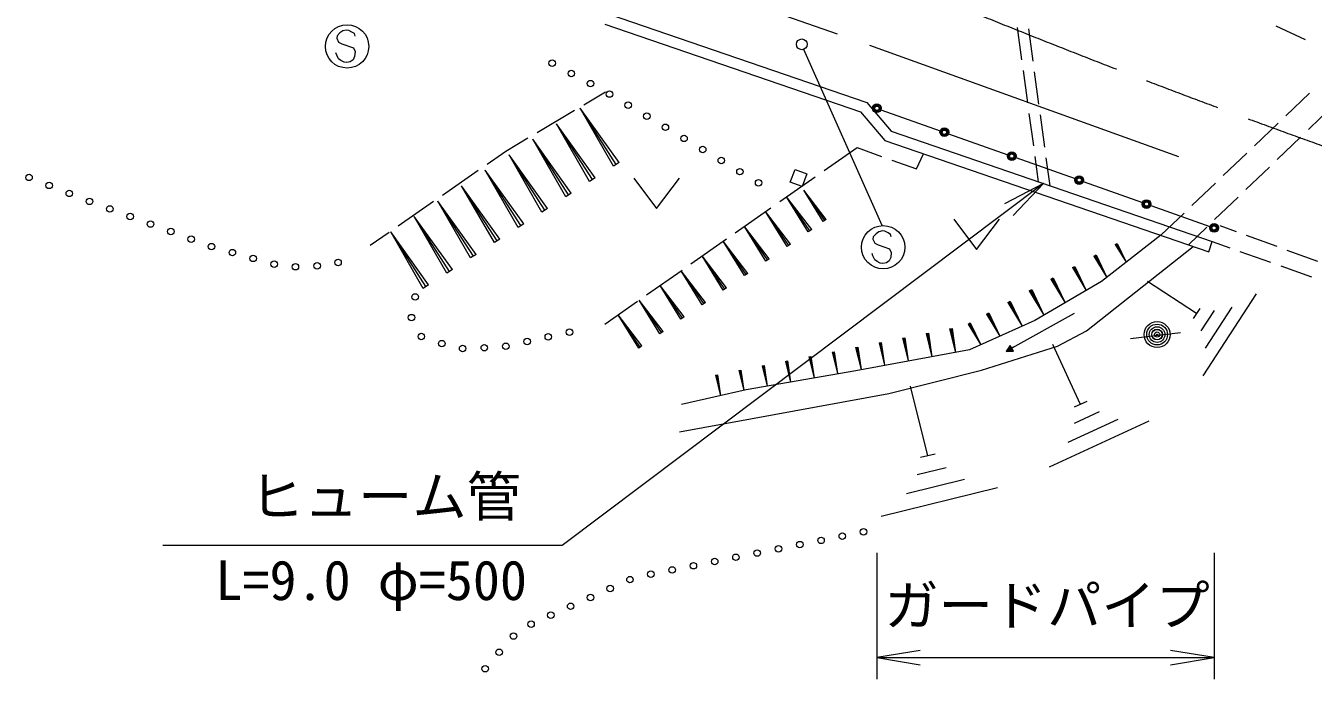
# Model space of a CAD drawing. Units: millimetres at full size, sheet at 1:1000; details may follow other scales. Extents: x 40000 to 680000, y 20000 to 380000.
# Drawn here: x 464073 to 523435, y 249031 to 279174 of the extents above; entities that cross this region are included whole.
import ezdxf
from ezdxf.enums import TextEntityAlignment as Align

# ---------------------------------------------------------------- set-up
doc = ezdxf.new("R2010")
doc.units = ezdxf.units.MM
doc.header["$LTSCALE"] = 1000
doc.header["$PDMODE"] = 32
doc.header["$PDSIZE"] = 500
doc.linetypes.add('CHAIN', pattern=[18.5, 12, -1.5, 3.5, -1.5])
for name, color, linetype, lineweight in [('M-BMK', 2, 'CHAIN', 13), ('M-STR-HTXT', 7, 'Continuous', 13), ('M-STR-STRC', 7, 'Continuous', 13), ('M-WORK', 1, 'Continuous', 13)]:
    doc.layers.add(name, color=color, linetype=linetype, lineweight=lineweight)
doc.styles.add('ＭＳ ゴシック', font='')
doc.styles.get('ＭＳ ゴシック').set_extended_font_data('MS Gothic')

# ---------------------------------------------------------------- blocks, each defined once
blk = doc.blocks.new('open_arrow')
at = {"color": 0, "linetype": 'Continuous', "lineweight": -2}
blk.add_lwpolyline([(7.5, 1.25), (0, 0), (7.5, -1.25)], dxfattribs=at)

msp = doc.modelspace()

# ---------------------------------------------------------------- linework, layer by layer
at = {"layer": 'M-BMK'}
msp.add_arc((658587, 650266), 400000, 247.14474, 255.76566, dxfattribs=at)
at = {"layer": 'M-STR-HTXT'}
for p, q in [((503316, 254866), (503316, 249031)), ((518862, 254866), (518862, 249031)), ((503316, 250031), (518862, 250031))]:
    msp.add_line(p, q, dxfattribs=at)
msp.add_lwpolyline([(510993, 271897), (488800, 255200), (470400, 255200)], dxfattribs=at)
at = {"layer": 'M-STR-STRC'}
for p, q in [((478430, 278708), (478414, 278595)), ((478414, 278595), (478499, 278412)), ((478558, 278847), (478430, 278708)), ((478499, 278412), (478650, 278339)), ((478689, 278940), (478558, 278847)), ((478855, 278973), (478689, 278940)), ((478971, 278957), (478855, 278973)), ((479115, 278884), (478971, 278957)), ((479225, 278810), (479115, 278884)), ((479260, 278698), (479225, 278810)), ((478416, 277820), (478377, 277930)), ((478500, 277642), (478416, 277820)), ((478650, 278339), (479183, 278150)), ((479183, 278150), (479263, 277978)), ((479263, 277978), (479233, 277750)), ((503555, 269955), (499953, 278083)), ((478604, 277569), (478500, 277642)), ((478750, 277494), (478604, 277569)), ((478870, 277477), (478750, 277494)), ((479038, 277505), (478870, 277477)), ((479162, 277601), (479038, 277505)), ((479233, 277750), (479162, 277601)), ((503505, 275299), (506237, 274329)), ((506614, 274195), (509346, 273225)), ((509723, 273091), (512456, 272121)), ((512832, 271988), (515565, 271017)), ((515942, 270884), (518674, 269913)), ((503277, 269581), (503149, 269443)), ((503408, 269674), (503277, 269581)), ((503574, 269708), (503408, 269674)), ((503690, 269691), (503574, 269708)), ((503834, 269619), (503690, 269691)), ((503944, 269544), (503834, 269619)), ((503979, 269433), (503944, 269544)), ((503149, 269443), (503133, 269329)), ((503133, 269329), (503218, 269147)), ((503218, 269147), (503369, 269073)), ((503369, 269073), (503902, 268885)), ((503135, 268554), (503096, 268664)), ((503219, 268377), (503135, 268554)), ((503322, 268303), (503219, 268377)), ((503881, 268336), (503756, 268240)), ((503952, 268485), (503881, 268336)), ((503902, 268885), (503982, 268712)), ((503982, 268712), (503952, 268485)), ((503469, 268228), (503322, 268303)), ((503589, 268211), (503469, 268228)), ((503756, 268240), (503589, 268211))]:
    msp.add_line(p, q, dxfattribs=at)
for centre, radius in [((478887, 278222), 1000), ((503316, 275366), 200), ((503316, 275366), 160), ((503316, 275366), 120), ((503316, 275366), 100), ((506426, 274262), 200), ((506426, 274262), 160), ((506426, 274262), 120), ((506426, 274262), 100), ((509535, 273158), 200), ((509535, 273158), 160), ((509535, 273158), 120), ((509535, 273158), 100), ((512644, 272054), 200), ((512644, 272054), 160), ((512644, 272054), 120), ((512644, 272054), 100), ((515753, 270950), 200), ((515753, 270950), 160), ((515753, 270950), 120), ((515753, 270950), 100), ((503606, 268956), 1000), ((518862, 269846), 200), ((518862, 269846), 160), ((518862, 269846), 120), ((518862, 269846), 100)]:
    msp.add_circle(centre, radius, dxfattribs=at)
at = {"layer": 'M-WORK'}
for p, q in [((487018, 283875), (501484, 278795)), ((490926, 279716), (502852, 275631)), ((490771, 279241), (502560, 275202)), ((509787, 279085), (509990, 277599)), ((510299, 279028), (510502, 277542)), ((521707, 279166), (523070, 278540)), ((502975, 278271), (517221, 273136)), ((510058, 277103), (510261, 275617)), ((510570, 277046), (510773, 275560)), ((489798, 275529), (490807, 276129)), ((522176, 275024), (523261, 276060)), ((502852, 275631), (503975, 274305)), ((487649, 274251), (489369, 275274)), ((491298, 272781), (489636, 275365)), ((491427, 272864), (489636, 275365)), ((491168, 272698), (489636, 275365)), ((502560, 275202), (503683, 273877)), ((510328, 275122), (510531, 273636)), ((510841, 275065), (511044, 273579)), ((524297, 275426), (523216, 274386)), ((490198, 272074), (488542, 274650)), ((490327, 272157), (488542, 274650)), ((490069, 271991), (488542, 274650)), ((503975, 274305), (518782, 269223)), ((520730, 273642), (521815, 274678)), ((486211, 273396), (487220, 273996)), ((489099, 271368), (487448, 273936)), ((489228, 271450), (487448, 273936)), ((488971, 271285), (487448, 273936)), ((503683, 273877), (518620, 268750)), ((522855, 274040), (521774, 273000)), ((485342, 272792), (486211, 273396)), ((488001, 270662), (486355, 273223)), ((488129, 270744), (486355, 273223)), ((487873, 270579), (486355, 273223)), ((500883, 272496), (502402, 273562)), ((502402, 273562), (503534, 273150)), ((505136, 272568), (505465, 273265)), ((510599, 273140), (510758, 271977)), ((511111, 273083), (511287, 271796)), ((519284, 272260), (520369, 273297)), ((483289, 271365), (484931, 272506)), ((486904, 269956), (485262, 272510)), ((487032, 270038), (485262, 272510)), ((486776, 269874), (485262, 272510)), ((491427, 272864), (491168, 272698)), ((499325, 271961), (499550, 272545)), ((499550, 272545), (500090, 272336)), ((504004, 272979), (505136, 272568)), ((521413, 272654), (520332, 271615)), ((490327, 272157), (490069, 271991)), ((492110, 272145), (493160, 270745)), ((493160, 270745), (494210, 272145)), ((498836, 271061), (500474, 272209)), ((499864, 271753), (499325, 271961)), ((500090, 272336), (499864, 271753)), ((517838, 270879), (518923, 271915)), ((485808, 269251), (484171, 271797)), ((485935, 269333), (484171, 271797)), ((485680, 269169), (484171, 271797)), ((489228, 271450), (488971, 271285)), ((500914, 270185), (499949, 271593)), ((500985, 270234), (499949, 271593)), ((500844, 270137), (499949, 271593)), ((481237, 269937), (482879, 271079)), ((484712, 268547), (483080, 271085)), ((484839, 268628), (483080, 271085)), ((484585, 268465), (483080, 271085)), ((488129, 270744), (487873, 270579)), ((496789, 269626), (498427, 270774)), ((500231, 269717), (499156, 271286)), ((500310, 269771), (499156, 271286)), ((500153, 269663), (499156, 271286)), ((519971, 271268), (518890, 270229)), ((483617, 267843), (481989, 270374)), ((483743, 267924), (481989, 270374)), ((483490, 267761), (481989, 270374)), ((499250, 269044), (498181, 270602)), ((499328, 269098), (498181, 270602)), ((499172, 268991), (498181, 270602)), ((500985, 270234), (500844, 270137)), ((506862, 270251), (507912, 268851)), ((507912, 268851), (508962, 270251)), ((516406, 269510), (517477, 270533)), ((479958, 269048), (480826, 269652)), ((482523, 267139), (480900, 269663)), ((482649, 267220), (480900, 269663)), ((482396, 267058), (480900, 269663)), ((487032, 270038), (486776, 269874)), ((498269, 268372), (497208, 269920)), ((498347, 268425), (497208, 269920)), ((498192, 268319), (497208, 269920)), ((500310, 269771), (500153, 269663)), ((518529, 269882), (517685, 269071)), ((519132, 269963), (519877, 269689)), ((520347, 269517), (521755, 269000)), ((485935, 269333), (485680, 269169)), ((494742, 268191), (496379, 269339)), ((497290, 267700), (496235, 269238)), ((497366, 267753), (496235, 269238)), ((497213, 267648), (496235, 269238)), ((499328, 269098), (499172, 268991)), ((512976, 265107), (517903, 268996)), ((514310, 269087), (514394, 269133)), ((514310, 269087), (514810, 268264)), ((514352, 269110), (514810, 268264)), ((514394, 269133), (514810, 268264)), ((518620, 268750), (518782, 269223)), ((518782, 269223), (519583, 268936)), ((484839, 268628), (484585, 268465)), ((496311, 267029), (495264, 268557)), ((496387, 267082), (495264, 268557)), ((496235, 266977), (495264, 268557)), ((498347, 268425), (498192, 268319)), ((513321, 268552), (513422, 268607)), ((513321, 268552), (513919, 267568)), ((513371, 268580), (513919, 267568)), ((513422, 268607), (513919, 267568)), ((520054, 268768), (521466, 268262)), ((522224, 268828), (523632, 268310)), ((483743, 267924), (483490, 267761)), ((492695, 266756), (494332, 267904)), ((495333, 266359), (494293, 267876)), ((495409, 266411), (494293, 267876)), ((495258, 266307), (494293, 267876)), ((497366, 267753), (497213, 267648)), ((512329, 268016), (512437, 268075)), ((512329, 268016), (512969, 266962)), ((512383, 268045), (512969, 266962)), ((512437, 268075), (512969, 266962)), ((521937, 268093), (523349, 267587)), ((482649, 267220), (482396, 267058)), ((494357, 265690), (493324, 267197)), ((494432, 265741), (493324, 267197)), ((494282, 265638), (493324, 267197)), ((511336, 267479), (511448, 267539)), ((511336, 267479), (511996, 266392)), ((511392, 267509), (511996, 266392)), ((511448, 267539), (511996, 266392)), ((518059, 265900), (515792, 267375)), ((496387, 267082), (496235, 266977)), ((510340, 266940), (510455, 267002)), ((510340, 266940), (511020, 265821)), ((510397, 266971), (511020, 265821)), ((510455, 267002), (511020, 265821)), ((520800, 266805), (518341, 263027)), ((490766, 265404), (492285, 266469)), ((493381, 265021), (492355, 266518)), ((493456, 265072), (492355, 266518)), ((493307, 264970), (492355, 266518)), ((495409, 266411), (495258, 266307)), ((509349, 266404), (509462, 266465)), ((509349, 266404), (510013, 265311)), ((509405, 266435), (510013, 265311)), ((509462, 266465), (510013, 265311)), ((518213, 266136), (517906, 265664)), ((518870, 266044), (518256, 265100)), ((519681, 266189), (518452, 264300)), ((492407, 264353), (491388, 265839)), ((492481, 264404), (491388, 265839)), ((492333, 264302), (491388, 265839)), ((494432, 265741), (494282, 265638)), ((507518, 265414), (507617, 265467)), ((507518, 265414), (508102, 264452)), ((507567, 265441), (508102, 264452)), ((507617, 265467), (508102, 264452)), ((508368, 265874), (508473, 265931)), ((508368, 265874), (508989, 264851)), ((508421, 265902), (508989, 264851)), ((508473, 265931), (508989, 264851)), ((512407, 265896), (509535, 264300)), ((493456, 265072), (493307, 264970)), ((504498, 264759), (504603, 264780)), ((504498, 264759), (504759, 263714)), ((504551, 264769), (504759, 263714)), ((504603, 264780), (504759, 263714)), ((505583, 264973), (505691, 264995)), ((505583, 264973), (505849, 263910)), ((505637, 264984), (505849, 263910)), ((505691, 264995), (505849, 263910)), ((506671, 265188), (506780, 265210)), ((506671, 265188), (506941, 264106)), ((506726, 265199), (506941, 264106)), ((506780, 265210), (506941, 264106)), ((511651, 264389), (512976, 265107)), ((515012, 264743), (517313, 265019)), ((492481, 264404), (492333, 264302)), ((502332, 264331), (502434, 264351)), ((502332, 264331), (502584, 263324)), ((502383, 264341), (502584, 263324)), ((502434, 264351), (502584, 263324)), ((503414, 264545), (503518, 264565)), ((503414, 264545), (503671, 263519)), ((503466, 264555), (503671, 263519)), ((503518, 264565), (503671, 263519)), ((508145, 263285), (511651, 264389)), ((509458, 264429), (509277, 264147)), ((509535, 264300), (509277, 264147)), ((509277, 264147), (509611, 264171)), ((509530, 264309), (509289, 264166)), ((509540, 264291), (509299, 264148)), ((509525, 264317), (509301, 264184)), ((509520, 264326), (509313, 264203)), ((509545, 264283), (509322, 264150)), ((509515, 264334), (509325, 264222)), ((509509, 264343), (509337, 264241)), ((509550, 264274), (509344, 264152)), ((509504, 264352), (509350, 264260)), ((509499, 264360), (509362, 264278)), ((509555, 264266), (509366, 264153)), ((509494, 264369), (509374, 264297)), ((509489, 264377), (509386, 264316)), ((509560, 264257), (509388, 264155)), ((509484, 264386), (509398, 264335)), ((509479, 264395), (509410, 264354)), ((509566, 264248), (509411, 264156)), ((509474, 264403), (509422, 264373)), ((509571, 264240), (509433, 264158)), ((509469, 264412), (509434, 264391)), ((509464, 264420), (509446, 264410)), ((509576, 264231), (509455, 264160)), ((509611, 264171), (509458, 264429)), ((509581, 264222), (509478, 264161)), ((509586, 264214), (509500, 264163)), ((509591, 264205), (509522, 264164)), ((509621, 264351), (509535, 264300)), ((509596, 264197), (509545, 264166)), ((509601, 264188), (509567, 264168)), ((509606, 264179), (509589, 264169)), ((512705, 261710), (511432, 264468)), ((499098, 263693), (499194, 263711)), ((499098, 263693), (499336, 262740)), ((499146, 263702), (499336, 262740)), ((499194, 263711), (499336, 262740)), ((500174, 263905), (500272, 263924)), ((500174, 263905), (500417, 262934)), ((500223, 263915), (500417, 262934)), ((500272, 263924), (500417, 262934)), ((501252, 264118), (501352, 264138)), ((501252, 264118), (501499, 263129)), ((501302, 264128), (501499, 263129)), ((501352, 264138), (501499, 263129)), ((495872, 263056), (495968, 263074)), ((495872, 263056), (496109, 262110)), ((495920, 263065), (496109, 262110)), ((495968, 263074), (496109, 262110)), ((496950, 263268), (497043, 263287)), ((496950, 263268), (497180, 262348)), ((496996, 263278), (497180, 262348)), ((497043, 263287), (497180, 262348)), ((498023, 263480), (498118, 263499)), ((498023, 263480), (498257, 262546)), ((498070, 263490), (498257, 262546)), ((498118, 263499), (498257, 262546)), ((503866, 262208), (508145, 263285)), ((505663, 259337), (504869, 262550)), ((494212, 260450), (503866, 262208)), ((512993, 261842), (512418, 261577)), ((513563, 261362), (512414, 260832)), ((515853, 260932), (511256, 258810)), ((514420, 261014), (512122, 259954)), ((505998, 259420), (505328, 259254)), ((507355, 258240), (504677, 257578)), ((506509, 258789), (505170, 258458)), ((508870, 257857), (503515, 256533))]:
    msp.add_line(p, q, dxfattribs=at)
msp.add_lwpolyline([(516406, 269510), (513666, 267371), (510602, 265576), (507593, 264223), (502347, 263257), (497295, 262374), (494313, 261711)], dxfattribs=at)
for centre, radius in [((499855, 278316), 250), ((488346, 277446), 150), ((489228, 276974), 150), ((490110, 276502), 150), ((490987, 276022), 150), ((491846, 275511), 150), ((492706, 275000), 150), ((493565, 274488), 150), ((494424, 273977), 150), ((495284, 273465), 150), ((496143, 272954), 150), ((497002, 272443), 150), ((464223, 272178), 150), ((465152, 271809), 150), ((497862, 271931), 150), ((466082, 271440), 150), ((467011, 271072), 150), ((467949, 270723), 150), ((468886, 270375), 150), ((469824, 270027), 150), ((470761, 269680), 150), ((471699, 269332), 150), ((472637, 268985), 150), ((473598, 268710), 150), ((474562, 268442), 150), ((475525, 268175), 150), ((478472, 268256), 150), ((476506, 268058), 150), ((477506, 268096), 150), ((482027, 266664), 150), ((481857, 265712), 150), ((516236, 264930), 600), ((516236, 264930), 480), ((482312, 264838), 150), ((487188, 264607), 150), ((488165, 264824), 150), ((489141, 265041), 150), ((516236, 264930), 360), ((516236, 264930), 240), ((516236, 264930), 120), ((516236, 264930), 20), ((483257, 264512), 150), ((484217, 264286), 150), ((485216, 264325), 150), ((486212, 264389), 150), ((502702, 255827), 150), ((499760, 255242), 150), ((500741, 255437), 150), ((501722, 255632), 150), ((496818, 254657), 150), ((497798, 254852), 150), ((498779, 255047), 150), ((493875, 254073), 150), ((494856, 254267), 150), ((495837, 254462), 150), ((491932, 253625), 150), ((492894, 253878), 150), ((490108, 252805), 150), ((491020, 253215), 150), ((489196, 252395), 150), ((487372, 251574), 150), ((488284, 251985), 150), ((486563, 251024), 150), ((485900, 250275), 150), ((485253, 249518), 150)]:
    msp.add_circle(centre, radius, dxfattribs=at)
msp.add_point((516236, 264930), dxfattribs=at)

# ---------------------------------------------------------------- block references
at = {"layer": 'M-STR-HTXT', "xscale": 267, "yscale": 267}
for p, rotation in [((510993, 271897), 217), ((518862, 250031), 180)]:
    msp.add_blockref('open_arrow', p, dxfattribs=dict(at, rotation=rotation))
msp.add_blockref('open_arrow', (503316, 250031), dxfattribs=at)

# ---------------------------------------------------------------- texts
at = {"layer": 'M-STR-HTXT', "style": 'ＭＳ ゴシック'}
msp.add_text('ヒューム管', height=1833, dxfattribs=at).set_placement((474400, 256000), align=Align.BOTTOM_LEFT)
for s, p in [('L=9.0 φ=500', (480000, 253600)), ('ガードパイプ', (511163, 252438))]:
    msp.add_text(s, height=1833, dxfattribs=at).set_placement(p, align=Align.MIDDLE_CENTER)

doc.saveas('drawing.dxf')
